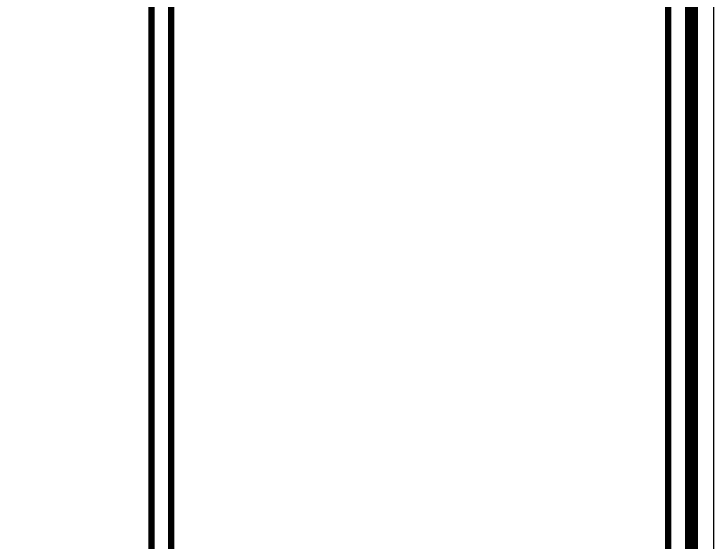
# Model space of a CAD drawing. Header units: centimetres. Extents: x 7997 to 116674, y 1017 to 13844.
# Drawn here: x 58665 to 59307, y 9369 to 9853 of the extents above; entities that cross this region are included whole.
import ezdxf

# ---------------------------------------------------------------- set-up
doc = ezdxf.new("R2010")
doc.units = ezdxf.units.CM
doc.header["$LTSCALE"] = 200
doc.layers.add('DIM', color=11, linetype='Continuous')
doc.layers.add('HA', color=251, linetype='Continuous', lineweight=0)

# ---------------------------------------------------------------- blocks, each defined once
blk = doc.blocks.new('08-TITLE SHEET-selattin', base_point=(45714.81, -203081.37))
at = {"color": 0}
blk.add_lwpolyline([(51244.81, -203081.37), (45714.81, -203081.37), (45714.81, -206921.37), (51244.81, -206921.37)], close=True, dxfattribs=at)
at = {"color": 0, "linetype": 'ByBlock', "const_width": 17.04}
blk.add_lwpolyline([(45744.29, -206891.89), (51215.34, -206891.89), (51215.34, -203110.84), (45744.29, -203110.84)], close=True, dxfattribs=at)
at = {"color": 0, "linetype": 'ByBlock', "const_width": 8.52}
blk.add_lwpolyline([(50507.62, -203110.84), (50507.62, -206891.89)], dxfattribs=at)
blk.add_lwpolyline([(50575.88, -205460.85), (51142.07, -205460.85, 0.414214), (51184.66, -205418.25), (51184.66, -204045.63, 0.414214), (51142.07, -204003.04), (50575.88, -204003.04, 0.414214), (50533.29, -204045.63), (50533.29, -205418.25, 0.414214)], format="xyb", close=True, dxfattribs=at)
at = {"layer": 'HA', "ltscale": 1.2}
blk.add_lwpolyline([(45714.81, -203081.37), (51244.81, -203081.37), (51244.81, -206921.37), (45714.81, -206921.37)], close=True, dxfattribs=at)

msp = doc.modelspace()

# ---------------------------------------------------------------- linework, layer by layer
at = {"linetype": 'Continuous'}
msp.add_lwpolyline([(55435.9724, 8084.0841), (59306.9724, 8084.0841), (59306.9724, 10772.0841), (55435.9724, 10772.0841)], close=True, dxfattribs=at)

# ---------------------------------------------------------------- block references
at = {"layer": 'DIM', "color": 0, "linetype": 'Continuous', "xscale": 0.7000000000000026, "yscale": 0.7000000000000026, "zscale": 0.7000000000000026}
msp.add_blockref('08-TITLE SHEET-selattin', (55435.9724, 10772.0841), dxfattribs=at)

doc.saveas('drawing.dxf')
